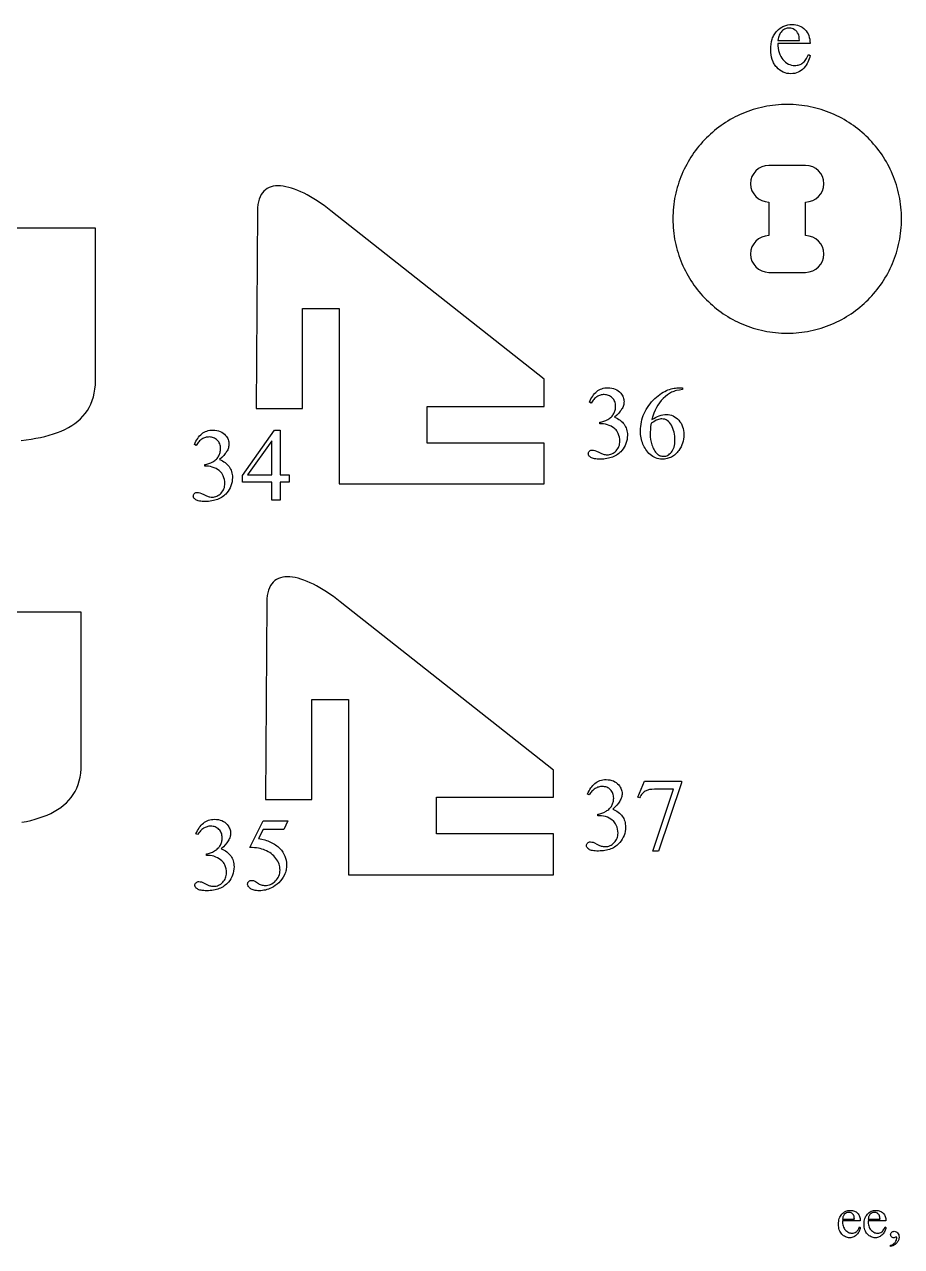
# Model space of a CAD drawing. Extents: x 6 to 600, y -207 to 349.
# Drawn here: x 318.7 to 390.5, y 248.8 to 348.8 of the extents above; entities that cross this region are included whole.
import ezdxf

# ---------------------------------------------------------------- set-up
doc = ezdxf.new("R2010")
doc.units = 0
doc.header["$MEASUREMENT"] = 0
for name, color, linetype in [('EXT', 1, 'CONTINUOUS'), ('INT', 5, 'CONTINUOUS'), ('TEXT', 18, 'CONTINUOUS')]:
    doc.layers.add(name, color=color, linetype=linetype)

msp = doc.modelspace()

# ---------------------------------------------------------------- linework, layer by layer
at = {"layer": 'EXT'}
for points in [[(390.495, 332.875), (390.492, 333.116), (390.483, 333.356), (390.468, 333.594), (390.447, 333.83), (390.42, 334.065), (390.387, 334.298), (390.349, 334.529), (390.305, 334.759), (390.255, 334.986), (390.2, 335.211), (390.14, 335.434), (390.074, 335.655), (390.003, 335.873), (389.927, 336.089), (389.845, 336.303), (389.759, 336.514), (389.668, 336.723), (389.572, 336.928), (389.471, 337.131), (389.365, 337.332), (389.254, 337.529), (389.139, 337.723), (389.02, 337.915), (388.896, 338.103), (388.768, 338.288), (388.635, 338.47), (388.498, 338.648), (388.357, 338.823), (388.212, 338.995), (388.063, 339.163), (387.91, 339.327), (387.753, 339.488), (387.593, 339.645), (387.428, 339.798), (387.26, 339.947), (387.089, 340.092), (386.914, 340.233), (386.735, 340.37), (386.554, 340.502), (386.368, 340.631), (386.18, 340.755), (385.989, 340.874), (385.795, 340.989), (385.597, 341.1), (385.397, 341.205), (385.194, 341.306), (384.988, 341.403), (384.78, 341.494), (384.569, 341.58), (384.355, 341.662), (384.139, 341.738), (383.921, 341.809), (383.7, 341.875), (383.477, 341.935), (383.252, 341.99), (383.025, 342.04), (382.795, 342.084), (382.564, 342.122), (382.331, 342.155), (382.096, 342.181), (381.86, 342.202), (381.622, 342.218), (381.382, 342.227), (381.141, 342.23), (380.9, 342.227), (380.66, 342.218), (380.422, 342.202), (380.185, 342.181), (379.95, 342.155), (379.717, 342.122), (379.486, 342.084), (379.257, 342.04), (379.03, 341.99), (378.804, 341.935), (378.581, 341.875), (378.361, 341.809), (378.142, 341.738), (377.926, 341.662), (377.712, 341.58), (377.501, 341.494), (377.293, 341.403), (377.087, 341.306), (376.884, 341.205), (376.684, 341.1), (376.486, 340.989), (376.292, 340.874), (376.101, 340.755), (375.912, 340.631), (375.727, 340.502), (375.545, 340.37), (375.367, 340.233), (375.192, 340.092), (375.02, 339.947), (374.852, 339.798), (374.688, 339.645), (374.527, 339.488), (374.371, 339.327), (374.218, 339.163), (374.068, 338.995), (373.923, 338.823), (373.782, 338.648), (373.646, 338.47), (373.513, 338.288), (373.385, 338.103), (373.261, 337.915), (373.141, 337.723), (373.026, 337.529), (372.916, 337.332), (372.81, 337.131), (372.709, 336.928), (372.613, 336.723), (372.521, 336.514), (372.435, 336.303), (372.354, 336.089), (372.278, 335.873), (372.207, 335.655), (372.141, 335.434), (372.08, 335.211), (372.025, 334.986), (371.976, 334.759), (371.932, 334.529), (371.893, 334.298), (371.861, 334.065), (371.834, 333.83), (371.813, 333.594), (371.798, 333.356), (371.789, 333.116), (371.786, 332.875), (371.789, 332.633), (371.798, 332.394), (371.813, 332.155), (371.834, 331.919), (371.861, 331.684), (371.893, 331.451), (371.932, 331.22), (371.976, 330.991), (372.025, 330.764), (372.08, 330.539), (372.141, 330.316), (372.207, 330.095), (372.278, 329.876), (372.354, 329.66), (372.435, 329.447), (372.521, 329.236), (372.613, 329.027), (372.709, 328.821), (372.81, 328.618), (372.916, 328.418), (373.026, 328.221), (373.141, 328.026), (373.261, 327.835), (373.385, 327.647), (373.513, 327.462), (373.646, 327.28), (373.782, 327.102), (373.923, 326.927), (374.068, 326.755), (374.218, 326.587), (374.371, 326.423), (374.527, 326.262), (374.688, 326.105), (374.852, 325.952), (375.02, 325.803), (375.192, 325.658), (375.367, 325.517), (375.545, 325.38), (375.727, 325.248), (375.912, 325.119), (376.101, 324.995), (376.292, 324.876), (376.486, 324.761), (376.684, 324.651), (376.884, 324.545), (377.087, 324.444), (377.293, 324.348), (377.501, 324.256), (377.712, 324.17), (377.926, 324.089), (378.142, 324.012), (378.361, 323.941), (378.581, 323.876), (378.804, 323.815), (379.03, 323.76), (379.257, 323.711), (379.486, 323.667), (379.717, 323.628), (379.95, 323.596), (380.185, 323.569), (380.422, 323.548), (380.66, 323.533), (380.9, 323.524), (381.141, 323.52), (381.382, 323.524), (381.622, 323.533), (381.86, 323.548), (382.096, 323.569), (382.331, 323.596), (382.564, 323.628), (382.795, 323.667), (383.025, 323.711), (383.252, 323.76), (383.477, 323.815), (383.7, 323.876), (383.921, 323.941), (384.139, 324.012), (384.355, 324.089), (384.569, 324.17), (384.78, 324.256), (384.988, 324.348), (385.194, 324.444), (385.397, 324.545), (385.597, 324.651), (385.795, 324.761), (385.989, 324.876), (386.18, 324.995), (386.368, 325.119), (386.554, 325.248), (386.735, 325.38), (386.914, 325.517), (387.089, 325.658), (387.26, 325.803), (387.428, 325.952), (387.593, 326.105), (387.753, 326.262), (387.91, 326.423), (388.063, 326.587), (388.212, 326.755), (388.357, 326.927), (388.498, 327.102), (388.635, 327.28), (388.768, 327.462), (388.896, 327.647), (389.02, 327.835), (389.139, 328.026), (389.254, 328.221), (389.365, 328.418), (389.471, 328.618), (389.572, 328.821), (389.668, 329.027), (389.759, 329.236), (389.845, 329.447), (389.927, 329.66), (390.003, 329.876), (390.074, 330.095), (390.14, 330.316), (390.2, 330.539), (390.255, 330.764), (390.305, 330.991), (390.349, 331.22), (390.387, 331.451), (390.42, 331.684), (390.447, 331.919), (390.468, 332.155), (390.483, 332.394), (390.492, 332.633)], [(341.48, 325.552), (344.48, 325.552), (344.48, 317.363), (344.492, 317.363), (344.492, 311.201), (361.247, 311.201), (361.247, 314.542), (351.676, 314.542), (351.676, 317.542), (361.247, 317.542), (361.247, 319.752), (343.811, 333.538), (343.53, 333.755), (343.25, 333.962), (342.971, 334.158), (342.694, 334.343), (342.419, 334.517), (342.147, 334.679), (341.877, 334.829), (341.612, 334.966), (341.351, 335.091), (341.095, 335.202), (340.845, 335.299), (340.6, 335.383), (340.362, 335.451), (340.131, 335.506), (339.908, 335.544), (339.693, 335.568), (339.486, 335.575), (339.289, 335.566), (339.102, 335.54), (338.925, 335.497), (338.759, 335.436), (338.604, 335.358), (338.461, 335.261), (338.331, 335.145), (338.214, 335.011), (338.11, 334.857), (338.021, 334.683), (337.946, 334.488), (337.886, 334.274), (337.842, 334.038), (337.815, 333.781), (337.804, 333.502), (337.689, 317.363), (341.48, 317.363)], [(342.244, 293.581), (345.244, 293.581), (345.244, 285.392), (345.256, 285.392), (345.256, 279.23), (362.011, 279.23), (362.011, 282.571), (352.44, 282.571), (352.44, 285.571), (362.011, 285.571), (362.011, 287.781), (344.575, 301.567), (344.294, 301.784), (344.014, 301.991), (343.735, 302.187), (343.458, 302.372), (343.183, 302.546), (342.911, 302.708), (342.641, 302.858), (342.376, 302.995), (342.115, 303.119), (341.859, 303.231), (341.609, 303.328), (341.364, 303.411), (341.126, 303.48), (340.895, 303.534), (340.672, 303.573), (340.457, 303.597), (340.25, 303.604), (340.053, 303.595), (339.866, 303.569), (339.689, 303.526), (339.523, 303.465), (339.368, 303.387), (339.225, 303.29), (339.095, 303.174), (338.978, 303.04), (338.874, 302.885), (338.784, 302.711), (338.71, 302.517), (338.65, 302.302), (338.606, 302.067), (338.579, 301.809), (338.568, 301.53), (338.453, 285.392), (342.244, 285.392)]]:
    msp.add_lwpolyline(points, close=True, dxfattribs=at)
for points in [[(318.481, 314.76), (318.891, 314.808), (319.29, 314.864), (319.679, 314.929), (320.056, 315.003), (320.422, 315.086), (320.775, 315.18), (321.115, 315.284), (321.443, 315.399), (321.756, 315.525), (322.056, 315.661), (322.341, 315.81), (322.611, 315.971), (322.865, 316.144), (323.103, 316.329), (323.325, 316.528), (323.531, 316.74), (323.718, 316.966), (323.888, 317.206), (324.04, 317.46), (324.173, 317.729), (324.287, 318.014), (324.381, 318.313), (324.455, 318.628), (324.509, 318.96), (324.541, 319.308), (324.549, 319.488), (324.552, 319.673), (324.552, 332.117), (309.279, 332.122)], [(318.522, 283.523), (318.9, 283.597), (319.265, 283.681), (319.618, 283.775), (319.959, 283.879), (320.286, 283.993), (320.6, 284.119), (320.899, 284.256), (321.184, 284.404), (321.454, 284.565), (321.708, 284.738), (321.947, 284.924), (322.169, 285.122), (322.374, 285.335), (322.562, 285.56), (322.732, 285.8), (322.884, 286.055), (323.017, 286.324), (323.13, 286.608), (323.224, 286.907), (323.298, 287.223), (323.352, 287.554), (323.384, 287.902), (323.393, 288.083), (323.395, 288.267), (323.395, 300.711), (308.122, 300.716)]]:
    msp.add_lwpolyline(points, dxfattribs=at)
at = {"layer": 'INT'}
msp.add_lwpolyline([(379.64, 328.5), (382.64, 328.5, 1), (382.64, 331.5), (382.64, 334.25, 1), (382.64, 337.25), (379.64, 337.25, 1), (379.64, 334.25), (379.64, 331.5, 1)], format="xyb", close=True, dxfattribs=at)
at = {"layer": 'TEXT'}
for points in [[(380.38, 347.226), (380.385, 347.02), (380.404, 346.826), (380.436, 346.643), (380.48, 346.471), (380.538, 346.311), (380.609, 346.162), (380.693, 346.025), (380.79, 345.899), (380.896, 345.786), (381.007, 345.688), (381.122, 345.605), (381.242, 345.538), (381.366, 345.485), (381.494, 345.448), (381.628, 345.425), (381.765, 345.417), (381.857, 345.421), (381.946, 345.43), (382.032, 345.446), (382.114, 345.469), (382.194, 345.498), (382.27, 345.533), (382.344, 345.575), (382.414, 345.623), (382.482, 345.679), (382.547, 345.744), (382.609, 345.818), (382.668, 345.901), (382.724, 345.994), (382.778, 346.095), (382.829, 346.206), (382.877, 346.326), (383.006, 346.243), (382.979, 346.102), (382.941, 345.965), (382.894, 345.831), (382.835, 345.7), (382.767, 345.572), (382.688, 345.448), (382.599, 345.326), (382.499, 345.208), (382.391, 345.099), (382.277, 345.004), (382.156, 344.924), (382.028, 344.858), (381.893, 344.807), (381.752, 344.77), (381.604, 344.749), (381.45, 344.741), (381.282, 344.75), (381.12, 344.775), (380.964, 344.816), (380.815, 344.875), (380.671, 344.95), (380.534, 345.041), (380.403, 345.149), (380.278, 345.274), (380.219, 345.342), (380.164, 345.413), (380.112, 345.487), (380.065, 345.564), (380.021, 345.643), (379.981, 345.726), (379.913, 345.899), (379.859, 346.084), (379.821, 346.28), (379.798, 346.488), (379.791, 346.708), (379.798, 346.945), (379.822, 347.168), (379.861, 347.378), (379.916, 347.575), (379.949, 347.668), (379.986, 347.758), (380.027, 347.845), (380.072, 347.928), (380.121, 348.008), (380.173, 348.085), (380.23, 348.158), (380.291, 348.228), (380.419, 348.356), (380.556, 348.467), (380.701, 348.56), (380.777, 348.601), (380.854, 348.637), (380.934, 348.669), (381.015, 348.697), (381.184, 348.739), (381.361, 348.765), (381.545, 348.773), (381.702, 348.767), (381.851, 348.747), (381.992, 348.714), (382.127, 348.668), (382.255, 348.609), (382.375, 348.537), (382.489, 348.451), (382.595, 348.352), (382.691, 348.243), (382.775, 348.124), (382.845, 347.997), (382.903, 347.86), (382.948, 347.715), (382.98, 347.561), (382.999, 347.398), (383.006, 347.226)], [(380.38, 347.467), (382.139, 347.467), (382.125, 347.636), (382.106, 347.778), (382.082, 347.893), (382.051, 347.981), (381.993, 348.091), (381.922, 348.188), (381.839, 348.274), (381.742, 348.346), (381.639, 348.404), (381.532, 348.446), (381.424, 348.471), (381.313, 348.479), (381.228, 348.475), (381.145, 348.462), (381.065, 348.441), (380.987, 348.412), (380.911, 348.374), (380.837, 348.328), (380.766, 348.274), (380.697, 348.211), (380.633, 348.141), (380.575, 348.064), (380.525, 347.981), (380.482, 347.891), (380.446, 347.795), (380.417, 347.692), (380.395, 347.583)], [(364.956, 317.877), (365.018, 318.015), (365.085, 318.145), (365.155, 318.267), (365.229, 318.381), (365.307, 318.486), (365.388, 318.584), (365.474, 318.673), (365.564, 318.755), (365.659, 318.827), (365.759, 318.89), (365.865, 318.943), (365.976, 318.986), (366.093, 319.02), (366.216, 319.044), (366.345, 319.059), (366.479, 319.064), (366.643, 319.057), (366.797, 319.036), (366.942, 319.002), (367.076, 318.954), (367.201, 318.892), (367.316, 318.816), (367.421, 318.727), (367.516, 318.624), (367.58, 318.541), (367.636, 318.457), (367.683, 318.372), (367.721, 318.285), (367.751, 318.196), (367.772, 318.107), (367.785, 318.015), (367.79, 317.923), (367.787, 317.846), (367.778, 317.769), (367.762, 317.691), (367.741, 317.613), (367.714, 317.535), (367.681, 317.456), (367.642, 317.378), (367.597, 317.298), (367.545, 317.219), (367.488, 317.139), (367.356, 316.979), (367.199, 316.817), (367.018, 316.653), (367.144, 316.6), (367.261, 316.541), (367.371, 316.476), (367.473, 316.407), (367.567, 316.331), (367.653, 316.251), (367.732, 316.164), (367.802, 316.073), (367.864, 315.976), (367.918, 315.876), (367.964, 315.771), (368.001, 315.662), (368.03, 315.549), (368.051, 315.432), (368.063, 315.31), (368.068, 315.185), (368.06, 315.005), (368.038, 314.832), (368.002, 314.665), (367.951, 314.504), (367.886, 314.348), (367.806, 314.199), (367.712, 314.057), (367.603, 313.92), (367.525, 313.835), (367.443, 313.756), (367.357, 313.683), (367.266, 313.615), (367.171, 313.552), (367.072, 313.495), (366.969, 313.443), (366.861, 313.397), (366.75, 313.356), (366.634, 313.321), (366.513, 313.291), (366.389, 313.266), (366.26, 313.247), (366.127, 313.234), (365.99, 313.226), (365.848, 313.223), (365.712, 313.225), (365.587, 313.232), (365.473, 313.243), (365.371, 313.258), (365.28, 313.278), (365.2, 313.302), (365.132, 313.331), (365.075, 313.364), (364.985, 313.436), (364.949, 313.473), (364.921, 313.51), (364.898, 313.548), (364.882, 313.587), (364.872, 313.627), (364.869, 313.667), (364.875, 313.725), (364.894, 313.78), (364.924, 313.831), (364.967, 313.878), (365.018, 313.918), (365.074, 313.947), (365.135, 313.964), (365.201, 313.97), (365.306, 313.961), (365.413, 313.936), (365.528, 313.888), (365.732, 313.785), (365.943, 313.681), (366.019, 313.648), (366.076, 313.629), (366.154, 313.609), (366.235, 313.595), (366.318, 313.587), (366.404, 313.584), (366.508, 313.589), (366.609, 313.604), (366.706, 313.63), (366.8, 313.666), (366.89, 313.712), (366.977, 313.768), (367.06, 313.835), (367.14, 313.911), (367.214, 313.995), (367.277, 314.083), (367.331, 314.174), (367.375, 314.269), (367.41, 314.368), (367.434, 314.471), (367.449, 314.577), (367.454, 314.687), (367.445, 314.85), (367.417, 315.011), (367.372, 315.169), (367.308, 315.326), (367.253, 315.435), (367.195, 315.53), (367.135, 315.611), (367.072, 315.679), (366.974, 315.76), (366.86, 315.837), (366.73, 315.91), (366.582, 315.979), (366.426, 316.038), (366.268, 316.08), (366.109, 316.106), (365.948, 316.114), (365.815, 316.114), (365.815, 316.239), (365.897, 316.251), (365.979, 316.269), (366.143, 316.318), (366.308, 316.387), (366.473, 316.475), (366.552, 316.525), (366.626, 316.577), (366.694, 316.632), (366.757, 316.69), (366.814, 316.75), (366.866, 316.812), (366.912, 316.877), (366.952, 316.944), (366.987, 317.013), (367.017, 317.084), (367.043, 317.157), (367.064, 317.231), (367.08, 317.307), (367.092, 317.385), (367.099, 317.464), (367.101, 317.545), (367.097, 317.65), (367.084, 317.749), (367.063, 317.843), (367.034, 317.932), (366.996, 318.015), (366.95, 318.094), (366.896, 318.168), (366.833, 318.236), (366.764, 318.298), (366.691, 318.351), (366.614, 318.396), (366.533, 318.434), (366.448, 318.462), (366.359, 318.483), (366.265, 318.495), (366.168, 318.499), (366.088, 318.497), (366.01, 318.489), (365.934, 318.475), (365.859, 318.456), (365.786, 318.432), (365.715, 318.403), (365.646, 318.368), (365.578, 318.327), (365.511, 318.282), (365.447, 318.23), (365.384, 318.174), (365.322, 318.112), (365.262, 318.045), (365.204, 317.972), (365.093, 317.811)], [(372.581, 319.064), (372.581, 318.91), (372.32, 318.876), (372.084, 318.829), (371.975, 318.8), (371.873, 318.767), (371.777, 318.732), (371.687, 318.692), (371.6, 318.649), (371.514, 318.6), (371.343, 318.485), (371.172, 318.35), (371.002, 318.192), (370.841, 318.02), (370.693, 317.837), (370.561, 317.645), (370.442, 317.444), (370.336, 317.228), (370.239, 316.992), (370.15, 316.737), (370.071, 316.463), (370.221, 316.559), (370.37, 316.642), (370.52, 316.713), (370.67, 316.771), (370.819, 316.816), (370.969, 316.848), (371.12, 316.867), (371.27, 316.873), (371.412, 316.866), (371.549, 316.844), (371.681, 316.808), (371.808, 316.757), (371.931, 316.692), (372.049, 316.612), (372.162, 316.518), (372.27, 316.409), (372.369, 316.288), (372.455, 316.16), (372.528, 316.023), (372.587, 315.878), (372.633, 315.724), (372.666, 315.562), (372.686, 315.392), (372.693, 315.214), (372.686, 315.04), (372.666, 314.869), (372.633, 314.703), (372.586, 314.54), (372.526, 314.381), (372.452, 314.226), (372.366, 314.075), (372.266, 313.928), (372.2, 313.843), (372.132, 313.763), (372.061, 313.688), (371.988, 313.62), (371.912, 313.556), (371.833, 313.498), (371.752, 313.446), (371.668, 313.399), (371.582, 313.358), (371.493, 313.322), (371.401, 313.292), (371.307, 313.267), (371.211, 313.248), (371.111, 313.234), (371.009, 313.226), (370.905, 313.223), (370.763, 313.229), (370.628, 313.247), (370.497, 313.277), (370.372, 313.318), (370.252, 313.372), (370.138, 313.438), (370.029, 313.515), (369.926, 313.604), (369.83, 313.699), (369.741, 313.797), (369.658, 313.898), (369.581, 314.003), (369.51, 314.111), (369.446, 314.223), (369.387, 314.338), (369.335, 314.457), (369.289, 314.579), (369.249, 314.704), (369.215, 314.833), (369.187, 314.966), (369.165, 315.101), (369.15, 315.241), (369.141, 315.383), (369.138, 315.529), (369.143, 315.717), (369.157, 315.902), (369.18, 316.085), (369.213, 316.266), (369.256, 316.444), (369.308, 316.62), (369.37, 316.793), (369.441, 316.965), (369.52, 317.132), (369.608, 317.295), (369.704, 317.453), (369.808, 317.606), (369.92, 317.755), (370.041, 317.899), (370.169, 318.038), (370.305, 318.172), (370.445, 318.298), (370.584, 318.414), (370.72, 318.518), (370.856, 318.612), (370.989, 318.696), (371.122, 318.768), (371.253, 318.83), (371.382, 318.881), (371.509, 318.924), (371.635, 318.961), (371.758, 318.992), (371.879, 319.018), (371.997, 319.038), (372.114, 319.052), (372.228, 319.061), (372.34, 319.064)], [(370.001, 316.16), (369.968, 315.893), (369.945, 315.654), (369.931, 315.441), (369.926, 315.255), (369.935, 315.052), (369.963, 314.84), (370.009, 314.62), (370.073, 314.391), (370.112, 314.277), (370.156, 314.169), (370.204, 314.068), (370.256, 313.972), (370.313, 313.883), (370.375, 313.799), (370.44, 313.722), (370.511, 313.65), (370.565, 313.604), (370.622, 313.565), (370.682, 313.531), (370.745, 313.504), (370.811, 313.483), (370.88, 313.467), (370.951, 313.458), (371.025, 313.455), (371.114, 313.46), (371.201, 313.476), (371.285, 313.503), (371.367, 313.54), (371.446, 313.588), (371.523, 313.646), (371.598, 313.716), (371.67, 313.795), (371.737, 313.885), (371.795, 313.984), (371.843, 314.091), (371.883, 314.208), (371.914, 314.334), (371.937, 314.469), (371.95, 314.613), (371.954, 314.766), (371.95, 314.94), (371.937, 315.109), (371.915, 315.271), (371.884, 315.428), (371.844, 315.578), (371.796, 315.723), (371.738, 315.861), (371.672, 315.994), (371.598, 316.115), (371.517, 316.221), (371.428, 316.31), (371.331, 316.383), (371.227, 316.439), (371.116, 316.48), (370.998, 316.504), (370.872, 316.512), (370.791, 316.508), (370.708, 316.496), (370.622, 316.475), (370.534, 316.446), (370.433, 316.403), (370.31, 316.341), (370.166, 316.26)], [(332.642, 314.415), (332.704, 314.553), (332.77, 314.683), (332.84, 314.805), (332.914, 314.918), (332.992, 315.024), (333.074, 315.122), (333.16, 315.211), (333.249, 315.292), (333.344, 315.365), (333.444, 315.427), (333.55, 315.481), (333.662, 315.524), (333.779, 315.558), (333.902, 315.582), (334.03, 315.596), (334.164, 315.601), (334.328, 315.594), (334.483, 315.574), (334.627, 315.539), (334.762, 315.491), (334.886, 315.43), (335.001, 315.354), (335.106, 315.265), (335.201, 315.162), (335.265, 315.079), (335.321, 314.995), (335.368, 314.909), (335.407, 314.822), (335.437, 314.734), (335.458, 314.644), (335.471, 314.553), (335.475, 314.461), (335.472, 314.384), (335.463, 314.306), (335.448, 314.229), (335.427, 314.151), (335.4, 314.073), (335.367, 313.994), (335.327, 313.915), (335.282, 313.836), (335.231, 313.757), (335.174, 313.677), (335.041, 313.516), (334.884, 313.354), (334.703, 313.191), (334.829, 313.138), (334.947, 313.079), (335.057, 313.014), (335.159, 312.944), (335.253, 312.869), (335.339, 312.788), (335.417, 312.702), (335.487, 312.61), (335.55, 312.514), (335.604, 312.413), (335.649, 312.309), (335.687, 312.2), (335.716, 312.087), (335.736, 311.97), (335.749, 311.848), (335.753, 311.723), (335.746, 311.543), (335.724, 311.37), (335.688, 311.203), (335.637, 311.041), (335.571, 310.886), (335.492, 310.737), (335.397, 310.594), (335.288, 310.458), (335.211, 310.373), (335.128, 310.294), (335.042, 310.221), (334.952, 310.153), (334.857, 310.09), (334.758, 310.033), (334.654, 309.981), (334.547, 309.935), (334.435, 309.894), (334.319, 309.859), (334.199, 309.829), (334.074, 309.804), (333.945, 309.785), (333.812, 309.771), (333.675, 309.763), (333.534, 309.761), (333.397, 309.763), (333.272, 309.769), (333.158, 309.78), (333.056, 309.796), (332.965, 309.816), (332.885, 309.84), (332.817, 309.869), (332.76, 309.902), (332.67, 309.973), (332.635, 310.01), (332.606, 310.048), (332.584, 310.086), (332.567, 310.125), (332.558, 310.164), (332.555, 310.204), (332.561, 310.263), (332.579, 310.318), (332.609, 310.369), (332.652, 310.416), (332.703, 310.456), (332.759, 310.484), (332.821, 310.502), (332.887, 310.507), (332.991, 310.499), (333.098, 310.474), (333.213, 310.426), (333.417, 310.323), (333.628, 310.218), (333.705, 310.186), (333.762, 310.167), (333.84, 310.147), (333.92, 310.133), (334.004, 310.124), (334.09, 310.121), (334.194, 310.127), (334.294, 310.142), (334.391, 310.168), (334.485, 310.203), (334.575, 310.25), (334.662, 310.306), (334.746, 310.372), (334.826, 310.449), (334.899, 310.533), (334.963, 310.621), (335.017, 310.712), (335.061, 310.807), (335.095, 310.906), (335.119, 311.008), (335.134, 311.115), (335.139, 311.225), (335.13, 311.388), (335.103, 311.548), (335.057, 311.707), (334.994, 311.864), (334.939, 311.973), (334.881, 312.068), (334.82, 312.149), (334.757, 312.216), (334.66, 312.297), (334.546, 312.375), (334.415, 312.448), (334.268, 312.517), (334.112, 312.576), (333.954, 312.618), (333.794, 312.643), (333.633, 312.652), (333.5, 312.652), (333.5, 312.776), (333.582, 312.789), (333.664, 312.807), (333.829, 312.856), (333.993, 312.925), (334.158, 313.013), (334.238, 313.063), (334.312, 313.115), (334.38, 313.17), (334.443, 313.227), (334.5, 313.287), (334.551, 313.35), (334.597, 313.414), (334.637, 313.482), (334.672, 313.551), (334.702, 313.622), (334.728, 313.694), (334.749, 313.769), (334.765, 313.845), (334.777, 313.923), (334.784, 314.002), (334.786, 314.083), (334.782, 314.187), (334.77, 314.286), (334.749, 314.38), (334.72, 314.469), (334.682, 314.553), (334.636, 314.632), (334.582, 314.705), (334.519, 314.774), (334.45, 314.835), (334.377, 314.889), (334.3, 314.934), (334.219, 314.971), (334.133, 315), (334.044, 315.021), (333.951, 315.033), (333.853, 315.037), (333.774, 315.034), (333.696, 315.026), (333.619, 315.013), (333.545, 314.994), (333.472, 314.97), (333.401, 314.94), (333.331, 314.905), (333.263, 314.865), (333.197, 314.819), (333.132, 314.768), (333.069, 314.712), (333.008, 314.65), (332.948, 314.583), (332.89, 314.51), (332.779, 314.349)], [(340.411, 311.934), (340.411, 311.345), (339.656, 311.345), (339.656, 309.86), (338.972, 309.86), (338.972, 311.345), (336.591, 311.345), (336.591, 311.876), (339.2, 315.601), (339.656, 315.601), (339.656, 311.934)], [(338.972, 311.934), (338.972, 314.726), (336.997, 311.934)], [(364.8, 285.83), (364.862, 285.968), (364.929, 286.098), (364.999, 286.22), (365.073, 286.334), (365.151, 286.439), (365.232, 286.537), (365.318, 286.626), (365.408, 286.707), (365.503, 286.78), (365.603, 286.843), (365.709, 286.896), (365.82, 286.939), (365.937, 286.973), (366.06, 286.997), (366.189, 287.012), (366.323, 287.017), (366.487, 287.01), (366.641, 286.989), (366.786, 286.955), (366.92, 286.907), (367.045, 286.845), (367.16, 286.769), (367.265, 286.68), (367.36, 286.577), (367.424, 286.494), (367.48, 286.41), (367.527, 286.325), (367.565, 286.238), (367.595, 286.149), (367.616, 286.06), (367.629, 285.968), (367.634, 285.876), (367.631, 285.799), (367.622, 285.722), (367.606, 285.644), (367.585, 285.566), (367.558, 285.488), (367.525, 285.409), (367.486, 285.331), (367.441, 285.251), (367.389, 285.172), (367.332, 285.092), (367.2, 284.932), (367.043, 284.77), (366.862, 284.606), (366.988, 284.553), (367.105, 284.494), (367.215, 284.429), (367.317, 284.36), (367.411, 284.284), (367.497, 284.204), (367.576, 284.117), (367.646, 284.026), (367.708, 283.929), (367.762, 283.829), (367.808, 283.724), (367.845, 283.615), (367.874, 283.502), (367.895, 283.385), (367.907, 283.263), (367.912, 283.138), (367.904, 282.958), (367.882, 282.785), (367.846, 282.618), (367.795, 282.457), (367.73, 282.301), (367.65, 282.152), (367.556, 282.01), (367.447, 281.873), (367.369, 281.788), (367.287, 281.709), (367.201, 281.636), (367.11, 281.568), (367.015, 281.505), (366.916, 281.448), (366.813, 281.396), (366.705, 281.35), (366.594, 281.309), (366.478, 281.274), (366.357, 281.244), (366.233, 281.219), (366.104, 281.2), (365.971, 281.187), (365.834, 281.179), (365.692, 281.176), (365.556, 281.178), (365.431, 281.185), (365.317, 281.196), (365.215, 281.211), (365.124, 281.231), (365.044, 281.255), (364.976, 281.284), (364.919, 281.317), (364.829, 281.389), (364.793, 281.426), (364.765, 281.463), (364.742, 281.501), (364.726, 281.54), (364.716, 281.58), (364.713, 281.62), (364.719, 281.678), (364.738, 281.733), (364.768, 281.784), (364.811, 281.831), (364.862, 281.871), (364.918, 281.9), (364.979, 281.917), (365.045, 281.923), (365.15, 281.914), (365.257, 281.889), (365.372, 281.841), (365.576, 281.738), (365.787, 281.634), (365.863, 281.601), (365.92, 281.582), (365.998, 281.562), (366.079, 281.548), (366.162, 281.54), (366.248, 281.537), (366.352, 281.542), (366.453, 281.557), (366.55, 281.583), (366.644, 281.619), (366.734, 281.665), (366.821, 281.721), (366.904, 281.788), (366.984, 281.864), (367.058, 281.948), (367.121, 282.036), (367.175, 282.127), (367.219, 282.222), (367.254, 282.321), (367.278, 282.424), (367.293, 282.53), (367.298, 282.64), (367.289, 282.803), (367.261, 282.964), (367.216, 283.122), (367.152, 283.279), (367.097, 283.388), (367.039, 283.483), (366.979, 283.564), (366.916, 283.632), (366.818, 283.713), (366.704, 283.79), (366.574, 283.863), (366.426, 283.932), (366.27, 283.991), (366.112, 284.033), (365.953, 284.059), (365.792, 284.067), (365.659, 284.067), (365.659, 284.192), (365.741, 284.204), (365.823, 284.222), (365.987, 284.271), (366.152, 284.34), (366.317, 284.428), (366.396, 284.478), (366.47, 284.53), (366.539, 284.585), (366.601, 284.643), (366.658, 284.703), (366.71, 284.765), (366.756, 284.83), (366.796, 284.897), (366.831, 284.966), (366.861, 285.037), (366.887, 285.11), (366.908, 285.184), (366.924, 285.26), (366.936, 285.338), (366.943, 285.417), (366.945, 285.498), (366.941, 285.603), (366.928, 285.702), (366.907, 285.796), (366.878, 285.885), (366.84, 285.968), (366.794, 286.047), (366.74, 286.121), (366.677, 286.189), (366.609, 286.251), (366.535, 286.304), (366.458, 286.349), (366.377, 286.387), (366.292, 286.415), (366.203, 286.436), (366.109, 286.448), (366.012, 286.452), (365.932, 286.45), (365.854, 286.442), (365.778, 286.428), (365.703, 286.409), (365.63, 286.385), (365.559, 286.356), (365.49, 286.321), (365.422, 286.28), (365.355, 286.234), (365.291, 286.183), (365.228, 286.127), (365.166, 286.065), (365.106, 285.998), (365.048, 285.925), (364.937, 285.764)], [(369.471, 286.9), (372.487, 286.9), (372.487, 286.743), (370.612, 281.159), (370.147, 281.159), (371.827, 286.224), (370.28, 286.224), (370.063, 286.217), (369.879, 286.196), (369.8, 286.18), (369.729, 286.161), (369.666, 286.138), (369.612, 286.112), (369.527, 286.061), (369.447, 286.004), (369.37, 285.94), (369.298, 285.87), (369.23, 285.793), (369.167, 285.709), (369.107, 285.619), (369.052, 285.523), (368.932, 285.569)], [(332.775, 282.585), (332.837, 282.723), (332.903, 282.853), (332.973, 282.975), (333.047, 283.088), (333.125, 283.194), (333.207, 283.291), (333.292, 283.381), (333.382, 283.462), (333.477, 283.535), (333.577, 283.597), (333.683, 283.651), (333.794, 283.694), (333.912, 283.728), (334.034, 283.752), (334.163, 283.766), (334.297, 283.771), (334.461, 283.764), (334.615, 283.744), (334.76, 283.709), (334.894, 283.661), (335.019, 283.599), (335.134, 283.524), (335.239, 283.435), (335.334, 283.332), (335.398, 283.249), (335.454, 283.165), (335.501, 283.079), (335.539, 282.992), (335.569, 282.904), (335.591, 282.814), (335.603, 282.723), (335.608, 282.63), (335.605, 282.554), (335.596, 282.476), (335.581, 282.399), (335.56, 282.321), (335.532, 282.243), (335.499, 282.164), (335.46, 282.085), (335.415, 282.006), (335.364, 281.927), (335.306, 281.847), (335.174, 281.686), (335.017, 281.524), (334.836, 281.361), (334.962, 281.308), (335.08, 281.249), (335.19, 281.184), (335.291, 281.114), (335.386, 281.039), (335.472, 280.958), (335.55, 280.872), (335.62, 280.78), (335.682, 280.684), (335.736, 280.583), (335.782, 280.479), (335.819, 280.37), (335.848, 280.257), (335.869, 280.139), (335.882, 280.018), (335.886, 279.893), (335.878, 279.713), (335.857, 279.54), (335.82, 279.373), (335.77, 279.211), (335.704, 279.056), (335.624, 278.907), (335.53, 278.764), (335.421, 278.627), (335.343, 278.543), (335.261, 278.464), (335.175, 278.391), (335.084, 278.323), (334.989, 278.26), (334.89, 278.203), (334.787, 278.151), (334.68, 278.105), (334.568, 278.064), (334.452, 278.029), (334.331, 277.999), (334.207, 277.974), (334.078, 277.955), (333.945, 277.941), (333.808, 277.933), (333.666, 277.931), (333.53, 277.933), (333.405, 277.939), (333.291, 277.95), (333.189, 277.966), (333.098, 277.986), (333.018, 278.01), (332.95, 278.039), (332.893, 278.072), (332.803, 278.143), (332.768, 278.18), (332.739, 278.218), (332.716, 278.256), (332.7, 278.295), (332.691, 278.334), (332.687, 278.374), (332.693, 278.433), (332.712, 278.487), (332.742, 278.539), (332.785, 278.586), (332.836, 278.626), (332.892, 278.654), (332.953, 278.672), (333.019, 278.677), (333.124, 278.669), (333.231, 278.644), (333.346, 278.596), (333.55, 278.493), (333.761, 278.388), (333.837, 278.356), (333.895, 278.337), (333.973, 278.317), (334.053, 278.303), (334.136, 278.294), (334.222, 278.291), (334.326, 278.297), (334.427, 278.312), (334.524, 278.338), (334.618, 278.373), (334.708, 278.419), (334.795, 278.476), (334.879, 278.542), (334.959, 278.619), (335.032, 278.703), (335.096, 278.791), (335.149, 278.882), (335.193, 278.977), (335.228, 279.076), (335.252, 279.178), (335.267, 279.285), (335.272, 279.395), (335.263, 279.558), (335.235, 279.718), (335.19, 279.877), (335.127, 280.034), (335.071, 280.143), (335.014, 280.238), (334.953, 280.319), (334.89, 280.386), (334.793, 280.467), (334.679, 280.544), (334.548, 280.618), (334.401, 280.687), (334.244, 280.746), (334.086, 280.788), (333.927, 280.813), (333.766, 280.822), (333.633, 280.822), (333.633, 280.946), (333.715, 280.959), (333.797, 280.977), (333.961, 281.026), (334.126, 281.095), (334.291, 281.183), (334.37, 281.233), (334.444, 281.285), (334.513, 281.34), (334.575, 281.397), (334.632, 281.457), (334.684, 281.52), (334.73, 281.584), (334.77, 281.652), (334.805, 281.721), (334.835, 281.792), (334.861, 281.864), (334.882, 281.939), (334.898, 282.015), (334.91, 282.093), (334.917, 282.172), (334.919, 282.253), (334.915, 282.357), (334.902, 282.456), (334.882, 282.55), (334.852, 282.639), (334.815, 282.723), (334.769, 282.802), (334.714, 282.875), (334.652, 282.944), (334.583, 283.005), (334.51, 283.059), (334.433, 283.104), (334.351, 283.141), (334.266, 283.17), (334.177, 283.191), (334.083, 283.203), (333.986, 283.207), (333.906, 283.204), (333.828, 283.196), (333.752, 283.183), (333.678, 283.164), (333.605, 283.14), (333.533, 283.11), (333.464, 283.075), (333.396, 283.035), (333.329, 282.989), (333.265, 282.938), (333.202, 282.882), (333.14, 282.82), (333.081, 282.753), (333.023, 282.68), (332.911, 282.518)], [(340.279, 283.655), (339.955, 282.95), (338.263, 282.95), (337.893, 282.195), (338.161, 282.147), (338.415, 282.083), (338.536, 282.046), (338.654, 282.004), (338.768, 281.959), (338.879, 281.91), (338.986, 281.857), (339.089, 281.8), (339.189, 281.739), (339.286, 281.675), (339.379, 281.606), (339.468, 281.534), (339.554, 281.458), (339.636, 281.378), (339.765, 281.234), (339.877, 281.083), (339.972, 280.927), (340.049, 280.764), (340.11, 280.595), (340.153, 280.419), (340.179, 280.238), (340.187, 280.05), (340.185, 279.94), (340.176, 279.833), (340.162, 279.727), (340.142, 279.623), (340.117, 279.521), (340.086, 279.422), (340.049, 279.324), (340.007, 279.229), (339.911, 279.047), (339.803, 278.879), (339.684, 278.726), (339.553, 278.586), (339.412, 278.46), (339.263, 278.346), (339.107, 278.246), (338.943, 278.159), (338.823, 278.105), (338.703, 278.059), (338.582, 278.02), (338.46, 277.988), (338.337, 277.963), (338.213, 277.945), (338.089, 277.934), (337.964, 277.931), (337.842, 277.933), (337.728, 277.941), (337.623, 277.955), (337.527, 277.974), (337.439, 277.998), (337.36, 278.027), (337.29, 278.062), (337.228, 278.103), (337.174, 278.146), (337.127, 278.191), (337.087, 278.237), (337.055, 278.284), (337.03, 278.332), (337.012, 278.381), (337.001, 278.431), (336.997, 278.482), (337.003, 278.539), (337.021, 278.592), (337.051, 278.641), (337.093, 278.688), (337.144, 278.727), (337.201, 278.754), (337.264, 278.771), (337.333, 278.777), (337.435, 278.768), (337.48, 278.758), (337.522, 278.744), (337.632, 278.684), (337.798, 278.574), (337.876, 278.523), (337.954, 278.479), (338.033, 278.442), (338.111, 278.412), (338.19, 278.388), (338.269, 278.371), (338.349, 278.361), (338.429, 278.358), (338.548, 278.364), (338.664, 278.381), (338.776, 278.409), (338.884, 278.45), (338.989, 278.501), (339.09, 278.564), (339.187, 278.639), (339.281, 278.725), (339.367, 278.819), (339.442, 278.918), (339.505, 279.023), (339.556, 279.132), (339.597, 279.246), (339.625, 279.365), (339.642, 279.49), (339.648, 279.619), (339.643, 279.745), (339.628, 279.87), (339.602, 279.992), (339.566, 280.112), (339.52, 280.23), (339.464, 280.346), (339.397, 280.459), (339.32, 280.571), (339.235, 280.678), (339.141, 280.779), (339.04, 280.874), (338.93, 280.962), (338.814, 281.045), (338.689, 281.12), (338.556, 281.19), (338.416, 281.253), (338.298, 281.297), (338.17, 281.337), (338.031, 281.371), (337.882, 281.401), (337.723, 281.425), (337.554, 281.445), (337.374, 281.459), (337.184, 281.469), (338.263, 283.655)], [(385.661, 250.932), (385.664, 250.817), (385.675, 250.709), (385.692, 250.608), (385.717, 250.512), (385.749, 250.423), (385.789, 250.341), (385.835, 250.264), (385.889, 250.194), (385.948, 250.132), (386.01, 250.077), (386.073, 250.031), (386.14, 249.994), (386.209, 249.964), (386.28, 249.944), (386.354, 249.931), (386.431, 249.927), (386.531, 249.934), (386.625, 249.955), (386.712, 249.991), (386.792, 250.041), (386.829, 250.072), (386.865, 250.108), (386.932, 250.196), (386.994, 250.303), (387.048, 250.432), (387.12, 250.385), (387.105, 250.307), (387.084, 250.231), (387.058, 250.157), (387.025, 250.084), (386.987, 250.013), (386.944, 249.944), (386.894, 249.876), (386.839, 249.81), (386.779, 249.75), (386.715, 249.697), (386.648, 249.652), (386.577, 249.616), (386.502, 249.588), (386.424, 249.567), (386.341, 249.555), (386.256, 249.551), (386.162, 249.556), (386.072, 249.57), (385.986, 249.593), (385.903, 249.625), (385.823, 249.667), (385.747, 249.718), (385.674, 249.778), (385.605, 249.847), (385.541, 249.925), (385.486, 250.008), (385.44, 250.098), (385.402, 250.194), (385.372, 250.297), (385.351, 250.406), (385.338, 250.522), (385.334, 250.644), (385.338, 250.775), (385.351, 250.899), (385.373, 251.016), (385.403, 251.126), (385.442, 251.227), (385.49, 251.322), (385.546, 251.409), (385.612, 251.488), (385.683, 251.559), (385.759, 251.621), (385.84, 251.673), (385.925, 251.715), (386.014, 251.749), (386.108, 251.772), (386.206, 251.787), (386.309, 251.791), (386.395, 251.788), (386.478, 251.777), (386.557, 251.758), (386.632, 251.733), (386.703, 251.7), (386.77, 251.66), (386.833, 251.612), (386.892, 251.557), (386.945, 251.496), (386.992, 251.431), (387.031, 251.36), (387.063, 251.284), (387.088, 251.203), (387.106, 251.118), (387.116, 251.027), (387.12, 250.932)], [(385.661, 251.065), (386.638, 251.065), (386.631, 251.159), (386.62, 251.238), (386.607, 251.302), (386.59, 251.351), (386.558, 251.412), (386.518, 251.466), (386.472, 251.514), (386.418, 251.554), (386.36, 251.586), (386.302, 251.609), (386.241, 251.623), (386.18, 251.628), (386.132, 251.625), (386.087, 251.618), (386.042, 251.607), (385.998, 251.59), (385.915, 251.544), (385.837, 251.479), (385.802, 251.44), (385.77, 251.397), (385.742, 251.351), (385.718, 251.301), (385.698, 251.248), (385.682, 251.191)], [(387.756, 250.932), (387.759, 250.817), (387.769, 250.709), (387.787, 250.608), (387.812, 250.512), (387.844, 250.423), (387.883, 250.341), (387.93, 250.264), (387.984, 250.194), (388.043, 250.132), (388.104, 250.077), (388.168, 250.031), (388.235, 249.994), (388.304, 249.964), (388.375, 249.944), (388.449, 249.931), (388.526, 249.927), (388.626, 249.934), (388.72, 249.955), (388.806, 249.991), (388.886, 250.041), (388.924, 250.072), (388.96, 250.108), (389.027, 250.196), (389.088, 250.303), (389.143, 250.432), (389.215, 250.385), (389.2, 250.307), (389.179, 250.231), (389.153, 250.157), (389.12, 250.084), (389.082, 250.013), (389.038, 249.944), (388.989, 249.876), (388.934, 249.81), (388.874, 249.75), (388.81, 249.697), (388.743, 249.652), (388.671, 249.616), (388.597, 249.588), (388.518, 249.567), (388.436, 249.555), (388.351, 249.551), (388.257, 249.556), (388.167, 249.57), (388.081, 249.593), (387.998, 249.625), (387.918, 249.667), (387.842, 249.718), (387.769, 249.778), (387.7, 249.847), (387.636, 249.925), (387.581, 250.008), (387.535, 250.098), (387.496, 250.194), (387.467, 250.297), (387.446, 250.406), (387.433, 250.522), (387.429, 250.644), (387.433, 250.775), (387.446, 250.899), (387.468, 251.016), (387.498, 251.126), (387.537, 251.227), (387.585, 251.322), (387.641, 251.409), (387.706, 251.488), (387.778, 251.559), (387.854, 251.621), (387.935, 251.673), (388.02, 251.715), (388.109, 251.749), (388.203, 251.772), (388.301, 251.787), (388.404, 251.791), (388.49, 251.788), (388.573, 251.777), (388.652, 251.758), (388.727, 251.733), (388.798, 251.7), (388.865, 251.66), (388.928, 251.612), (388.987, 251.557), (389.04, 251.496), (389.086, 251.431), (389.126, 251.36), (389.158, 251.284), (389.183, 251.203), (389.201, 251.118), (389.211, 251.027), (389.215, 250.932)], [(387.756, 251.065), (388.733, 251.065), (388.726, 251.159), (388.715, 251.238), (388.702, 251.302), (388.685, 251.351), (388.652, 251.412), (388.613, 251.466), (388.567, 251.514), (388.513, 251.554), (388.455, 251.586), (388.396, 251.609), (388.336, 251.623), (388.275, 251.628), (388.227, 251.625), (388.181, 251.618), (388.137, 251.607), (388.093, 251.59), (388.01, 251.544), (387.932, 251.479), (387.897, 251.44), (387.865, 251.397), (387.837, 251.351), (387.813, 251.301), (387.793, 251.248), (387.777, 251.191)], [(389.602, 248.83), (389.602, 248.931), (389.714, 248.976), (389.813, 249.031), (389.898, 249.097), (389.97, 249.174), (390.026, 249.258), (390.067, 249.344), (390.092, 249.433), (390.1, 249.524), (390.095, 249.564), (390.079, 249.597), (390.063, 249.613), (390.047, 249.618), (390.006, 249.607), (389.936, 249.572), (389.893, 249.556), (389.849, 249.551), (389.795, 249.555), (389.747, 249.568), (389.705, 249.589), (389.669, 249.618), (389.64, 249.655), (389.619, 249.698), (389.606, 249.747), (389.602, 249.802), (389.607, 249.857), (389.624, 249.907), (389.651, 249.954), (389.688, 249.996), (389.734, 250.031), (389.784, 250.056), (389.839, 250.072), (389.899, 250.077), (389.973, 250.068), (390.043, 250.044), (390.109, 250.002), (390.17, 249.944), (390.222, 249.872), (390.259, 249.79), (390.281, 249.697), (390.289, 249.593), (390.286, 249.534), (390.278, 249.476), (390.266, 249.419), (390.248, 249.364), (390.224, 249.309), (390.196, 249.255), (390.163, 249.203), (390.124, 249.151), (390.08, 249.102), (390.03, 249.055), (389.973, 249.011), (389.911, 248.969), (389.843, 248.93), (389.769, 248.894)]]:
    msp.add_lwpolyline(points, close=True, dxfattribs=at)

doc.saveas('drawing.dxf')
